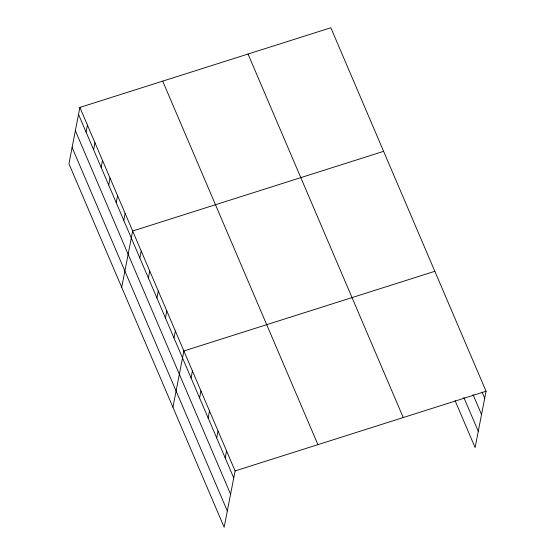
<?xml version="1.0" encoding="UTF-8"?>
<svg xmlns="http://www.w3.org/2000/svg" width="555" height="555" viewBox="0 0 555 555"><rect width="100%" height="100%" fill="white"/><g stroke="black" fill="none" stroke-linecap="round" stroke-linejoin="round"><path stroke-width="0.83" d="M79.885 107.427L68.938 163.746L224.158 527.25L235.105 470.931L79.885 107.427L330.842 27.75L486.062 391.254L475.115 447.573L455.086 400.668M86.067 132.069L87.419 125.083M93.601 149.725L94.96 142.739M101.142 167.381L102.502 160.395M108.683 185.037L110.043 178.051M116.224 202.693L117.577 195.707M123.758 220.349L125.118 213.363M121.712 287.337L132.659 231.019L383.616 151.342M139.839 257.999L141.192 251.013M148.372 277.993L149.732 271.006M156.912 297.986L158.272 291M165.445 317.98L166.805 310.994M173.986 337.974L175.345 330.981M172.931 407.294L183.878 350.975L434.842 271.298M191.059 377.955L192.418 370.969M199.599 397.949L200.952 390.963M208.132 417.943L209.492 410.957M216.672 437.937L218.032 430.951M225.205 457.93L226.565 450.938M235.105 470.931L486.062 391.254M482.08 392.094L484.702 398.24M473.006 394.529L481.539 414.523M463.834 397.456L478.278 431.29M248.029 54.043L403.249 417.547M162.698 81.134L317.918 444.638M78.526 114.413L233.745 477.924M75.362 130.696L230.582 494.2M72.101 147.464L227.321 510.975"/></g></svg>
